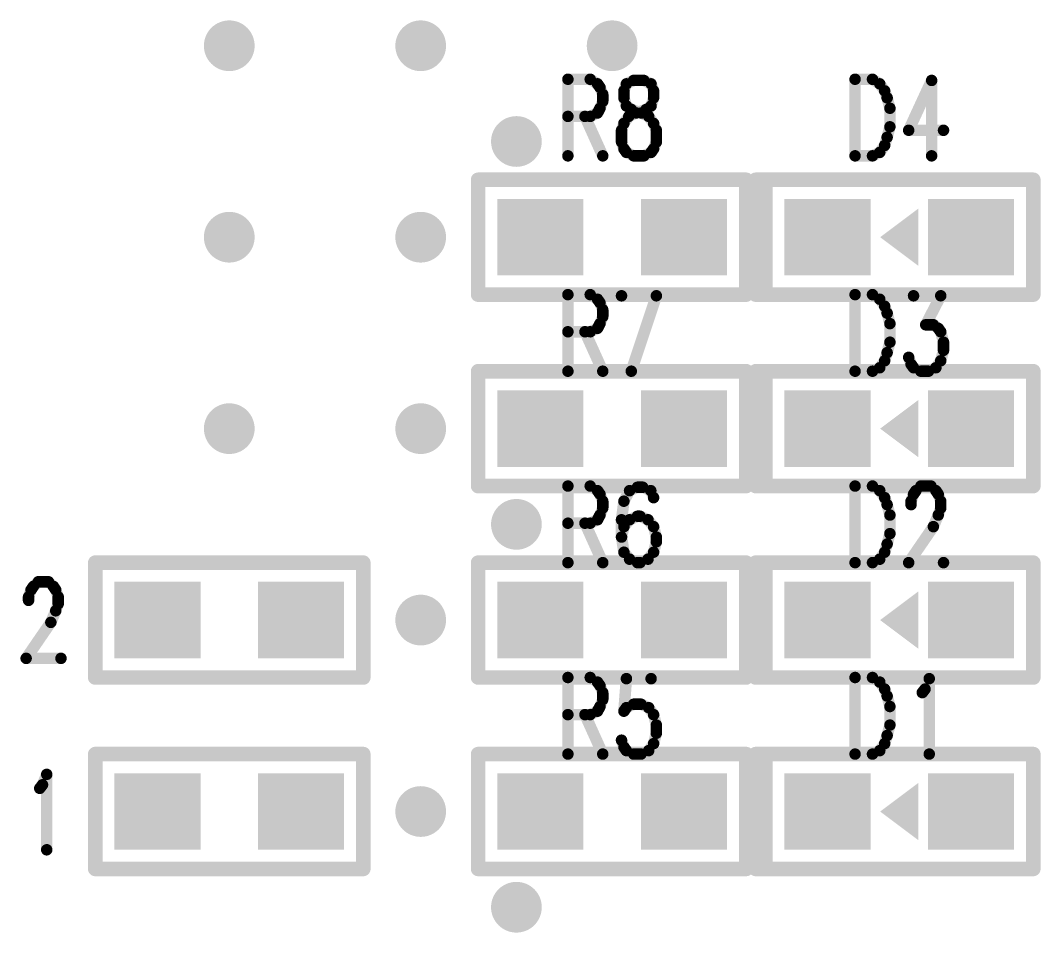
# Model space of a CAD drawing. Extents: x -0.1 to 57.1, y -0.1 to 42.5.
# Drawn here: x 13.82 to 24.48, y 14.73 to 24.27 of the extents above; entities that cross this region are included whole.
import ezdxf

# ---------------------------------------------------------------- set-up
doc = ezdxf.new("R2010")
doc.units = 0
doc.header["$MEASUREMENT"] = 0
doc.layers.get('0').update_dxf_attribs({"linetype": 'CONTINUOUS'})
doc.layers.add('02_ASSY1_GBR', color=7, linetype='CONTINUOUS')

# ---------------------------------------------------------------- blocks, each defined once
blk = doc.blocks.new('RECTANGLE_139')
blk.add_solid([(0.45, 0.4), (0.45, -0.4), (-0.45, 0.4), (-0.45, -0.4)])
blk = doc.blocks.new('ROUND_182')
at = {"const_width": 0.265}
blk.add_lwpolyline([(-0.1325, 0, 1), (0.1325, 0, 1)], format="xyb", close=True, dxfattribs=at)
blk = doc.blocks.new('ROUND_4')
at = {"const_width": 0.06}
blk.add_lwpolyline([(-0.03, 0, 1), (0.03, 0, 1)], format="xyb", close=True, dxfattribs=at)
blk = doc.blocks.new('ROUND_3')
at = {"const_width": 0.0762}
blk.add_lwpolyline([(-0.0381, 0, 1), (0.0381, 0, 1)], format="xyb", close=True, dxfattribs=at)

msp = doc.modelspace()

# ---------------------------------------------------------------- linework, layer by layer
at = {"layer": '02_ASSY1_GBR'}
for points, const_width in [([(19.538, 22.85), (19.538, 23.65)], 0.12), ([(19.538, 23.65), (19.771, 23.65)], 0.12), ([(19.771, 23.65), (19.847, 23.602)], 0.12), ([(19.847, 23.602), (19.873, 23.565)], 0.12), ([(20.149, 23.602), (20.123, 23.529)], 0.12), ([(20.225, 23.638), (20.149, 23.602)], 0.12), ([(20.331, 23.638), (20.225, 23.638)], 0.12), ([(20.407, 23.602), (20.331, 23.638)], 0.12), ([(20.433, 23.529), (20.407, 23.602)], 0.12), ([(22.538, 23.65), (22.72, 23.65)], 0.12), ([(22.538, 22.85), (22.538, 23.65)], 0.12), ([(22.72, 23.65), (22.796, 23.602)], 0.12), ([(22.796, 23.602), (22.847, 23.529)], 0.12), ([(23.338, 23.638), (23.098, 23.117)], 0.12), ([(23.338, 23.638), (23.338, 22.85)], 0.12), ([(19.873, 23.565), (19.902, 23.492)], 0.12), ([(20.123, 23.529), (20.123, 23.456)], 0.12), ([(20.433, 23.456), (20.433, 23.529)], 0.12), ([(22.847, 23.529), (22.873, 23.456)], 0.12), ([(19.902, 23.42), (19.873, 23.347)], 0.12), ([(19.902, 23.492), (19.902, 23.42)], 0.12), ([(20.123, 23.456), (20.149, 23.371)], 0.12), ([(20.407, 23.371), (20.433, 23.456)], 0.12), ([(22.873, 23.456), (22.902, 23.347)], 0.12), ([(19.847, 23.298), (19.771, 23.262)], 0.12), ([(19.873, 23.347), (19.847, 23.298)], 0.12), ([(20.149, 23.371), (20.2, 23.335)], 0.12), ([(20.174, 23.262), (20.251, 23.298)], 0.12), ([(20.2, 23.335), (20.305, 23.298)], 0.12), ([(20.251, 23.298), (20.356, 23.335)], 0.12), ([(20.305, 23.298), (20.382, 23.262)], 0.12), ([(20.356, 23.335), (20.407, 23.371)], 0.12), ([(22.902, 23.347), (22.902, 23.153)], 0.12), ([(19.771, 23.262), (19.538, 23.262)], 0.12), ([(19.716, 23.262), (19.902, 22.85)], 0.12), ([(20.098, 23.117), (20.123, 23.189)], 0.12), ([(20.123, 23.189), (20.174, 23.262)], 0.12), ([(20.382, 23.262), (20.433, 23.189)], 0.12), ([(20.433, 23.189), (20.462, 23.117)], 0.12), ([(20.098, 22.995), (20.098, 23.117)], 0.12), ([(20.462, 23.117), (20.462, 22.995)], 0.12), ([(22.902, 23.153), (22.873, 23.044)], 0.12), ([(23.098, 23.117), (23.462, 23.117)], 0.12), ([(20.123, 22.923), (20.098, 22.995)], 0.12), ([(20.462, 22.995), (20.433, 22.923)], 0.12), ([(22.873, 23.044), (22.847, 22.959)], 0.12), ([(20.149, 22.886), (20.123, 22.923)], 0.12), ([(20.225, 22.85), (20.149, 22.886)], 0.12), ([(20.407, 22.886), (20.331, 22.85)], 0.12), ([(20.433, 22.923), (20.407, 22.886)], 0.12), ([(22.796, 22.886), (22.72, 22.85)], 0.12), ([(22.847, 22.959), (22.796, 22.886)], 0.12), ([(20.331, 22.85), (20.225, 22.85)], 0.12), ([(22.72, 22.85), (22.538, 22.85)], 0.12), ([(18.6, 21.4), (18.6, 22.6)], 0.1524), ([(18.6, 22.6), (21.4, 22.6)], 0.1524), ([(21.4, 22.6), (21.4, 21.4)], 0.1524), ([(21.5, 21.4), (21.5, 22.6)], 0.1524), ([(21.6, 22.6), (21.5, 22.6)], 0.1524), ([(24.4, 22.6), (21.6, 22.6)], 0.1524), ([(21.6, 22.6), (21.6, 21.4)], 0.1524), ([(24.4, 21.4), (24.4, 22.6)], 0.1524), ([(21.4, 21.4), (18.6, 21.4)], 0.1524), ([(19.538, 20.6), (19.538, 21.4)], 0.12), ([(19.538, 21.4), (19.771, 21.4)], 0.12), ([(19.771, 21.4), (19.847, 21.352)], 0.12), ([(20.098, 21.388), (20.462, 21.388)], 0.12), ([(20.462, 21.388), (20.2, 20.6)], 0.12), ([(21.6, 21.4), (21.5, 21.4)], 0.1524), ([(21.6, 21.4), (24.4, 21.4)], 0.1524), ([(22.538, 21.4), (22.72, 21.4)], 0.12), ([(22.538, 20.6), (22.538, 21.4)], 0.12), ([(22.72, 21.4), (22.796, 21.352)], 0.12), ([(23.149, 21.388), (23.433, 21.388)], 0.12), ([(23.433, 21.388), (23.276, 21.085)], 0.12), ([(19.847, 21.352), (19.873, 21.315)], 0.12), ([(19.873, 21.315), (19.902, 21.242)], 0.12), ([(22.796, 21.352), (22.847, 21.279)], 0.12), ([(22.847, 21.279), (22.873, 21.206)], 0.12), ([(19.902, 21.17), (19.873, 21.097)], 0.12), ([(19.902, 21.242), (19.902, 21.17)], 0.12), ([(22.873, 21.206), (22.902, 21.097)], 0.12), ([(19.847, 21.048), (19.771, 21.012)], 0.12), ([(19.873, 21.097), (19.847, 21.048)], 0.12), ([(22.902, 21.097), (22.902, 20.903)], 0.12), ([(23.276, 21.085), (23.356, 21.085)], 0.12), ([(23.356, 21.085), (23.407, 21.048)], 0.12), ([(23.407, 21.048), (23.433, 21.012)], 0.12), ([(19.771, 21.012), (19.538, 21.012)], 0.12), ([(19.716, 21.012), (19.902, 20.6)], 0.12), ([(23.433, 21.012), (23.462, 20.903)], 0.12), ([(22.902, 20.903), (22.873, 20.794)], 0.12), ([(23.462, 20.903), (23.462, 20.818)], 0.12), ([(22.873, 20.794), (22.847, 20.709)], 0.12), ([(23.123, 20.673), (23.098, 20.745)], 0.12), ([(23.462, 20.818), (23.433, 20.709)], 0.12), ([(22.796, 20.636), (22.72, 20.6)], 0.12), ([(22.847, 20.709), (22.796, 20.636)], 0.12), ([(23.149, 20.636), (23.123, 20.673)], 0.12), ([(23.225, 20.6), (23.149, 20.636)], 0.12), ([(23.382, 20.636), (23.305, 20.6)], 0.12), ([(23.433, 20.709), (23.382, 20.636)], 0.12), ([(18.6, 19.4), (18.6, 20.6)], 0.1524), ([(18.6, 20.6), (21.4, 20.6)], 0.1524), ([(21.4, 20.6), (21.4, 19.4)], 0.1524), ([(21.5, 19.4), (21.5, 20.6)], 0.1524), ([(21.6, 20.6), (21.5, 20.6)], 0.1524), ([(24.4, 20.6), (21.6, 20.6)], 0.1524), ([(21.6, 20.6), (21.6, 19.4)], 0.1524), ([(22.72, 20.6), (22.538, 20.6)], 0.12), ([(23.305, 20.6), (23.225, 20.6)], 0.12), ([(24.4, 19.4), (24.4, 20.6)], 0.1524), ([(21.4, 19.4), (18.6, 19.4)], 0.1524), ([(19.538, 18.6), (19.538, 19.4)], 0.12), ([(19.538, 19.4), (19.771, 19.4)], 0.12), ([(19.771, 19.4), (19.847, 19.352)], 0.12), ([(19.847, 19.352), (19.873, 19.315)], 0.12), ([(20.182, 19.352), (20.123, 19.242)], 0.12), ([(20.265, 19.388), (20.182, 19.352)], 0.12), ([(20.32, 19.388), (20.265, 19.388)], 0.12), ([(20.404, 19.352), (20.32, 19.388)], 0.12), ([(20.433, 19.279), (20.404, 19.352)], 0.12), ([(21.6, 19.4), (21.5, 19.4)], 0.1524), ([(21.6, 19.4), (24.4, 19.4)], 0.1524), ([(22.538, 19.4), (22.72, 19.4)], 0.12), ([(22.538, 18.6), (22.538, 19.4)], 0.12), ([(22.72, 19.4), (22.796, 19.352)], 0.12), ([(22.796, 19.352), (22.847, 19.279)], 0.12), ([(23.149, 19.315), (23.174, 19.352)], 0.12), ([(23.174, 19.352), (23.225, 19.4)], 0.12), ([(23.225, 19.4), (23.331, 19.4)], 0.12), ([(23.331, 19.4), (23.382, 19.352)], 0.12), ([(23.382, 19.352), (23.407, 19.315)], 0.12), ([(19.873, 19.315), (19.902, 19.242)], 0.12), ([(19.902, 19.242), (19.902, 19.17)], 0.12), ([(20.123, 19.242), (20.098, 19.048)], 0.12), ([(22.847, 19.279), (22.873, 19.206)], 0.12), ([(23.123, 19.242), (23.149, 19.315)], 0.12), ([(23.123, 19.206), (23.123, 19.242)], 0.12), ([(23.407, 19.315), (23.433, 19.242)], 0.12), ([(23.433, 19.242), (23.433, 19.17)], 0.12), ([(19.902, 19.17), (19.873, 19.097)], 0.12), ([(22.873, 19.206), (22.902, 19.097)], 0.12), ([(23.433, 19.17), (23.407, 19.097)], 0.12), ([(19.847, 19.048), (19.771, 19.012)], 0.12), ([(19.873, 19.097), (19.847, 19.048)], 0.12), ([(20.098, 19.048), (20.098, 18.867)], 0.12), ([(20.182, 19.048), (20.123, 18.976)], 0.12), ([(20.265, 19.085), (20.182, 19.048)], 0.12), ([(20.291, 19.085), (20.265, 19.085)], 0.12), ([(20.375, 19.048), (20.291, 19.085)], 0.12), ([(20.433, 18.976), (20.375, 19.048)], 0.12), ([(22.902, 19.097), (22.902, 18.903)], 0.12), ([(23.407, 19.097), (23.356, 18.976)], 0.12), ([(19.771, 19.012), (19.538, 19.012)], 0.12), ([(19.716, 19.012), (19.902, 18.6)], 0.12), ([(20.123, 18.976), (20.098, 18.867)], 0.12), ([(20.462, 18.867), (20.433, 18.976)], 0.12), ([(23.356, 18.976), (23.098, 18.6)], 0.12), ([(20.098, 18.867), (20.123, 18.709)], 0.12), ([(20.433, 18.709), (20.462, 18.818)], 0.12), ([(20.462, 18.818), (20.462, 18.867)], 0.12), ([(22.902, 18.903), (22.873, 18.794)], 0.12), ([(20.123, 18.709), (20.182, 18.636)], 0.12), ([(20.375, 18.636), (20.433, 18.709)], 0.12), ([(22.847, 18.709), (22.796, 18.636)], 0.12), ([(22.873, 18.794), (22.847, 18.709)], 0.12), ([(14.6, 18.6), (17.4, 18.6)], 0.1524), ([(14.6, 17.4), (14.6, 18.6)], 0.1524), ([(17.4, 18.6), (17.4, 17.4)], 0.1524), ([(18.6, 17.4), (18.6, 18.6)], 0.1524), ([(18.6, 18.6), (21.4, 18.6)], 0.1524), ([(20.182, 18.636), (20.265, 18.6)], 0.12), ([(20.265, 18.6), (20.291, 18.6)], 0.12), ([(20.291, 18.6), (20.375, 18.636)], 0.12), ([(21.4, 18.6), (21.4, 17.4)], 0.1524), ([(21.5, 17.4), (21.5, 18.6)], 0.1524), ([(21.6, 18.6), (21.5, 18.6)], 0.1524), ([(24.4, 18.6), (21.6, 18.6)], 0.1524), ([(21.6, 18.6), (21.6, 17.4)], 0.1524), ([(22.72, 18.6), (22.538, 18.6)], 0.12), ([(22.796, 18.636), (22.72, 18.6)], 0.12), ([(23.098, 18.6), (23.462, 18.6)], 0.12), ([(24.4, 17.4), (24.4, 18.6)], 0.1524), ([(13.954, 18.352), (14.005, 18.4)], 0.12), ([(14.005, 18.4), (14.111, 18.4)], 0.12), ([(14.111, 18.4), (14.162, 18.352)], 0.12), ([(13.903, 18.242), (13.929, 18.315)], 0.12), ([(13.929, 18.315), (13.954, 18.352)], 0.12), ([(14.162, 18.352), (14.187, 18.315)], 0.12), ([(14.187, 18.315), (14.213, 18.242)], 0.12), ([(13.903, 18.206), (13.903, 18.242)], 0.12), ([(14.213, 18.17), (14.187, 18.097)], 0.12), ([(14.213, 18.242), (14.213, 18.17)], 0.12), ([(14.187, 18.097), (14.136, 17.976)], 0.12), ([(14.136, 17.976), (13.878, 17.6)], 0.12), ([(13.878, 17.6), (14.242, 17.6)], 0.12), ([(17.4, 17.4), (14.6, 17.4)], 0.1524), ([(21.4, 17.4), (18.6, 17.4)], 0.1524), ([(19.538, 16.6), (19.538, 17.4)], 0.12), ([(19.538, 17.4), (19.771, 17.4)], 0.12), ([(19.771, 17.4), (19.847, 17.352)], 0.12), ([(19.847, 17.352), (19.873, 17.315)], 0.12), ([(19.873, 17.315), (19.902, 17.242)], 0.12), ([(20.149, 17.388), (20.123, 17.048)], 0.12), ([(20.407, 17.388), (20.149, 17.388)], 0.12), ([(21.6, 17.4), (21.5, 17.4)], 0.1524), ([(21.6, 17.4), (24.4, 17.4)], 0.1524), ([(22.538, 17.4), (22.72, 17.4)], 0.12), ([(22.538, 16.6), (22.538, 17.4)], 0.12), ([(22.72, 17.4), (22.796, 17.352)], 0.12), ([(22.796, 17.352), (22.847, 17.279)], 0.12), ([(23.269, 17.279), (23.313, 17.388)], 0.12), ([(23.313, 17.388), (23.313, 16.6)], 0.12), ([(19.902, 17.242), (19.902, 17.17)], 0.12), ([(22.847, 17.279), (22.873, 17.206)], 0.12), ([(23.24, 17.242), (23.269, 17.279)], 0.12), ([(19.902, 17.17), (19.873, 17.097)], 0.12), ([(20.149, 17.085), (20.225, 17.121)], 0.12), ([(20.225, 17.121), (20.302, 17.121)], 0.12), ([(20.302, 17.121), (20.382, 17.085)], 0.12), ([(22.873, 17.206), (22.902, 17.097)], 0.12), ([(19.771, 17.012), (19.538, 17.012)], 0.12), ([(19.716, 17.012), (19.902, 16.6)], 0.12), ([(19.847, 17.048), (19.771, 17.012)], 0.12), ([(19.873, 17.097), (19.847, 17.048)], 0.12), ([(20.123, 17.048), (20.149, 17.085)], 0.12), ([(20.382, 17.085), (20.433, 17.012)], 0.12), ([(20.433, 17.012), (20.462, 16.903)], 0.12), ([(22.902, 17.097), (22.902, 16.903)], 0.12), ([(20.462, 16.903), (20.462, 16.818)], 0.12), ([(22.902, 16.903), (22.873, 16.794)], 0.12), ([(20.462, 16.818), (20.433, 16.709)], 0.12), ([(22.873, 16.794), (22.847, 16.709)], 0.12), ([(20.123, 16.673), (20.098, 16.745)], 0.12), ([(20.433, 16.709), (20.382, 16.636)], 0.12), ([(22.847, 16.709), (22.796, 16.636)], 0.12), ([(14.6, 16.6), (17.4, 16.6)], 0.1524), ([(14.6, 15.4), (14.6, 16.6)], 0.1524), ([(17.4, 16.6), (17.4, 15.4)], 0.1524), ([(18.6, 15.4), (18.6, 16.6)], 0.1524), ([(18.6, 16.6), (21.4, 16.6)], 0.1524), ([(20.149, 16.636), (20.123, 16.673)], 0.12), ([(20.225, 16.6), (20.149, 16.636)], 0.12), ([(20.302, 16.6), (20.225, 16.6)], 0.12), ([(20.382, 16.636), (20.302, 16.6)], 0.12), ([(21.4, 16.6), (21.4, 15.4)], 0.1524), ([(21.5, 15.4), (21.5, 16.6)], 0.1524), ([(21.6, 16.6), (21.5, 16.6)], 0.1524), ([(24.4, 16.6), (21.6, 16.6)], 0.1524), ([(21.6, 16.6), (21.6, 15.4)], 0.1524), ([(22.72, 16.6), (22.538, 16.6)], 0.12), ([(22.796, 16.636), (22.72, 16.6)], 0.12), ([(24.4, 15.4), (24.4, 16.6)], 0.1524), ([(14.049, 16.279), (14.093, 16.388)], 0.12), ([(14.093, 16.388), (14.093, 15.6)], 0.12), ([(14.02, 16.242), (14.049, 16.279)], 0.12), ([(17.4, 15.4), (14.6, 15.4)], 0.1524), ([(21.4, 15.4), (18.6, 15.4)], 0.1524), ([(21.6, 15.4), (21.5, 15.4)], 0.1524), ([(21.6, 15.4), (24.4, 15.4)], 0.1524)]:
    msp.add_lwpolyline(points, dxfattribs=dict(at, const_width=const_width))
for points in [[(22.800038, 22.000016), (23.199968, 22.299972), (23.199968, 22.000016), (23.199968, 22.299972)], [(23.199968, 21.700026), (22.800038, 22.000016), (23.199968, 21.700026), (23.199968, 22.000016)], [(22.800038, 20.000016), (23.199968, 20.299972), (23.199968, 20.000016), (23.199968, 20.299972)], [(23.199968, 19.700026), (22.800038, 20.000016), (23.199968, 19.700026), (23.199968, 20.000016)], [(22.800038, 18.000016), (23.199968, 18.299972), (23.199968, 18.000016), (23.199968, 18.299972)], [(23.199968, 17.700026), (22.800038, 18.000016), (23.199968, 17.700026), (23.199968, 18.000016)], [(22.800038, 16.000016), (23.199968, 16.299972), (23.199968, 16.000016), (23.199968, 16.299972)], [(23.199968, 15.700026), (22.800038, 16.000016), (23.199968, 15.700026), (23.199968, 16.000016)]]:
    msp.add_solid(points, dxfattribs=at)

# ---------------------------------------------------------------- block references
for name, p in [('ROUND_182', (16, 24)), ('ROUND_182', (18, 24)), ('ROUND_182', (20, 24)), ('ROUND_4', (19.538, 23.65)), ('ROUND_4', (19.771, 23.65)), ('ROUND_4', (19.847, 23.602)), ('ROUND_4', (20.149, 23.602)), ('ROUND_4', (20.225, 23.638)), ('ROUND_4', (20.225, 23.638)), ('ROUND_4', (20.331, 23.638)), ('ROUND_4', (20.407, 23.602)), ('ROUND_4', (22.538, 23.65)), ('ROUND_4', (22.538, 23.65)), ('ROUND_4', (22.72, 23.65)), ('ROUND_4', (22.796, 23.602)), ('ROUND_4', (23.338, 23.638)), ('ROUND_4', (23.338, 23.638)), ('ROUND_4', (19.873, 23.565)), ('ROUND_4', (20.123, 23.529)), ('ROUND_4', (20.433, 23.529)), ('ROUND_4', (22.847, 23.529)), ('ROUND_4', (19.902, 23.492)), ('ROUND_4', (19.902, 23.42)), ('ROUND_4', (20.123, 23.456)), ('ROUND_4', (20.433, 23.456)), ('ROUND_4', (22.873, 23.456)), ('ROUND_4', (19.847, 23.298)), ('ROUND_4', (19.873, 23.347)), ('ROUND_4', (20.149, 23.371)), ('ROUND_4', (20.2, 23.335)), ('ROUND_4', (20.251, 23.298)), ('ROUND_4', (20.305, 23.298)), ('ROUND_4', (20.356, 23.335)), ('ROUND_4', (20.407, 23.371)), ('ROUND_4', (22.902, 23.347)), ('ROUND_182', (19, 23)), ('ROUND_4', (19.538, 23.262)), ('ROUND_4', (19.716, 23.262)), ('ROUND_4', (19.771, 23.262)), ('ROUND_4', (20.123, 23.189)), ('ROUND_4', (20.174, 23.262)), ('ROUND_4', (20.382, 23.262)), ('ROUND_4', (20.433, 23.189)), ('ROUND_4', (20.098, 23.117)), ('ROUND_4', (20.462, 23.117)), ('ROUND_4', (22.902, 23.153)), ('ROUND_4', (23.098, 23.117)), ('ROUND_4', (23.462, 23.117)), ('ROUND_4', (20.098, 22.995)), ('ROUND_4', (20.462, 22.995)), ('ROUND_4', (22.873, 23.044)), ('ROUND_4', (20.123, 22.923)), ('ROUND_4', (20.149, 22.886)), ('ROUND_4', (20.407, 22.886)), ('ROUND_4', (20.433, 22.923)), ('ROUND_4', (22.796, 22.886)), ('ROUND_4', (22.847, 22.959)), ('ROUND_4', (19.538, 22.85)), ('ROUND_4', (19.902, 22.85)), ('ROUND_4', (20.225, 22.85)), ('ROUND_4', (20.331, 22.85)), ('ROUND_4', (22.538, 22.85)), ('ROUND_4', (22.72, 22.85)), ('ROUND_4', (23.338, 22.85)), ('ROUND_3', (18.6, 22.6)), ('ROUND_3', (21.4, 22.6)), ('ROUND_3', (21.4, 22.6)), ('ROUND_3', (21.5, 22.6)), ('ROUND_3', (21.5, 22.6)), ('ROUND_3', (21.6, 22.6)), ('ROUND_3', (21.6, 22.6)), ('ROUND_3', (24.4, 22.6)), ('RECTANGLE_139', (19.25, 22)), ('RECTANGLE_139', (20.75, 22)), ('RECTANGLE_139', (22.25, 22)), ('RECTANGLE_139', (23.75, 22)), ('ROUND_182', (16, 22)), ('ROUND_182', (18, 22)), ('ROUND_3', (18.6, 21.4)), ('ROUND_4', (19.538, 21.4)), ('ROUND_4', (19.771, 21.4)), ('ROUND_4', (20.098, 21.388)), ('ROUND_4', (20.462, 21.388)), ('ROUND_3', (21.4, 21.4)), ('ROUND_3', (21.4, 21.4)), ('ROUND_3', (21.5, 21.4)), ('ROUND_3', (21.5, 21.4)), ('ROUND_3', (21.6, 21.4)), ('ROUND_3', (21.6, 21.4)), ('ROUND_4', (22.538, 21.4)), ('ROUND_4', (22.538, 21.4)), ('ROUND_4', (22.72, 21.4)), ('ROUND_4', (23.149, 21.388)), ('ROUND_4', (23.433, 21.388)), ('ROUND_3', (24.4, 21.4)), ('ROUND_3', (24.4, 21.4)), ('ROUND_4', (19.847, 21.352)), ('ROUND_4', (19.873, 21.315)), ('ROUND_4', (22.796, 21.352)), ('ROUND_4', (22.847, 21.279)), ('ROUND_4', (19.902, 21.242)), ('ROUND_4', (19.902, 21.17)), ('ROUND_4', (22.873, 21.206)), ('ROUND_4', (19.847, 21.048)), ('ROUND_4', (19.873, 21.097)), ('ROUND_4', (22.902, 21.097)), ('ROUND_4', (23.276, 21.085)), ('ROUND_4', (23.356, 21.085)), ('ROUND_4', (23.407, 21.048)), ('ROUND_4', (19.538, 21.012)), ('ROUND_4', (19.716, 21.012)), ('ROUND_4', (19.771, 21.012)), ('ROUND_4', (23.433, 21.012)), ('ROUND_4', (22.902, 20.903)), ('ROUND_4', (23.462, 20.903)), ('ROUND_4', (22.873, 20.794)), ('ROUND_4', (23.098, 20.745)), ('ROUND_4', (23.462, 20.818)), ('ROUND_4', (22.796, 20.636)), ('ROUND_4', (22.847, 20.709)), ('ROUND_4', (23.123, 20.673)), ('ROUND_4', (23.149, 20.636)), ('ROUND_4', (23.382, 20.636)), ('ROUND_4', (23.433, 20.709)), ('ROUND_3', (18.6, 20.6)), ('ROUND_4', (19.538, 20.6)), ('ROUND_4', (19.902, 20.6)), ('ROUND_4', (20.2, 20.6)), ('ROUND_3', (21.4, 20.6)), ('ROUND_3', (21.4, 20.6)), ('ROUND_3', (21.5, 20.6)), ('ROUND_3', (21.5, 20.6)), ('ROUND_3', (21.6, 20.6)), ('ROUND_3', (21.6, 20.6)), ('ROUND_4', (22.538, 20.6)), ('ROUND_4', (22.72, 20.6)), ('ROUND_4', (23.225, 20.6)), ('ROUND_4', (23.305, 20.6)), ('ROUND_3', (24.4, 20.6)), ('RECTANGLE_139', (19.25, 20)), ('RECTANGLE_139', (20.75, 20)), ('RECTANGLE_139', (22.25, 20)), ('RECTANGLE_139', (23.75, 20)), ('ROUND_182', (16, 20)), ('ROUND_182', (18, 20)), ('ROUND_3', (18.6, 19.4)), ('ROUND_4', (19.538, 19.4)), ('ROUND_4', (19.771, 19.4)), ('ROUND_4', (19.847, 19.352)), ('ROUND_4', (20.182, 19.352)), ('ROUND_4', (20.265, 19.388)), ('ROUND_4', (20.32, 19.388)), ('ROUND_4', (20.404, 19.352)), ('ROUND_3', (21.4, 19.4)), ('ROUND_3', (21.4, 19.4)), ('ROUND_3', (21.5, 19.4)), ('ROUND_3', (21.5, 19.4)), ('ROUND_3', (21.6, 19.4)), ('ROUND_3', (21.6, 19.4)), ('ROUND_4', (22.538, 19.4)), ('ROUND_4', (22.538, 19.4)), ('ROUND_4', (22.72, 19.4)), ('ROUND_4', (22.796, 19.352)), ('ROUND_4', (23.174, 19.352)), ('ROUND_4', (23.225, 19.4)), ('ROUND_4', (23.331, 19.4)), ('ROUND_4', (23.382, 19.352)), ('ROUND_3', (24.4, 19.4)), ('ROUND_3', (24.4, 19.4)), ('ROUND_4', (19.873, 19.315)), ('ROUND_4', (19.902, 19.242)), ('ROUND_4', (20.123, 19.242)), ('ROUND_4', (20.433, 19.279)), ('ROUND_4', (22.847, 19.279)), ('ROUND_4', (23.123, 19.242)), ('ROUND_4', (23.149, 19.315)), ('ROUND_4', (23.407, 19.315)), ('ROUND_4', (23.433, 19.242)), ('ROUND_182', (19, 19)), ('ROUND_4', (19.902, 19.17)), ('ROUND_4', (22.873, 19.206)), ('ROUND_4', (23.123, 19.206)), ('ROUND_4', (23.433, 19.17)), ('ROUND_4', (19.847, 19.048)), ('ROUND_4', (19.873, 19.097)), ('ROUND_4', (20.098, 19.048)), ('ROUND_4', (20.182, 19.048)), ('ROUND_4', (20.265, 19.085)), ('ROUND_4', (20.291, 19.085)), ('ROUND_4', (20.375, 19.048)), ('ROUND_4', (22.902, 19.097)), ('ROUND_4', (23.407, 19.097)), ('ROUND_4', (19.538, 19.012)), ('ROUND_4', (19.716, 19.012)), ('ROUND_4', (19.771, 19.012)), ('ROUND_4', (20.123, 18.976)), ('ROUND_4', (20.433, 18.976)), ('ROUND_4', (23.356, 18.976)), ('ROUND_4', (20.098, 18.867)), ('ROUND_4', (20.098, 18.867)), ('ROUND_4', (20.462, 18.867)), ('ROUND_4', (20.462, 18.818)), ('ROUND_4', (22.902, 18.903)), ('ROUND_4', (20.123, 18.709)), ('ROUND_4', (20.433, 18.709)), ('ROUND_4', (22.847, 18.709)), ('ROUND_4', (22.873, 18.794)), ('ROUND_3', (14.6, 18.6)), ('ROUND_3', (14.6, 18.6)), ('ROUND_3', (17.4, 18.6)), ('ROUND_3', (18.6, 18.6)), ('ROUND_4', (19.538, 18.6)), ('ROUND_4', (19.902, 18.6)), ('ROUND_4', (20.182, 18.636)), ('ROUND_4', (20.265, 18.6)), ('ROUND_4', (20.291, 18.6)), ('ROUND_4', (20.375, 18.636)), ('ROUND_3', (21.4, 18.6)), ('ROUND_3', (21.4, 18.6)), ('ROUND_3', (21.5, 18.6)), ('ROUND_3', (21.5, 18.6)), ('ROUND_3', (21.6, 18.6)), ('ROUND_3', (21.6, 18.6)), ('ROUND_4', (22.538, 18.6)), ('ROUND_4', (22.72, 18.6)), ('ROUND_4', (22.796, 18.636)), ('ROUND_4', (23.098, 18.6)), ('ROUND_4', (23.462, 18.6)), ('ROUND_3', (24.4, 18.6)), ('ROUND_4', (14.005, 18.4)), ('ROUND_4', (14.111, 18.4)), ('ROUND_4', (13.929, 18.315)), ('ROUND_4', (13.954, 18.352)), ('ROUND_4', (14.162, 18.352)), ('ROUND_4', (14.187, 18.315)), ('RECTANGLE_139', (15.25, 18)), ('RECTANGLE_139', (16.75, 18)), ('RECTANGLE_139', (19.25, 18)), ('RECTANGLE_139', (20.75, 18)), ('RECTANGLE_139', (22.25, 18)), ('RECTANGLE_139', (23.75, 18)), ('ROUND_4', (13.903, 18.242)), ('ROUND_4', (13.903, 18.206)), ('ROUND_4', (14.213, 18.242)), ('ROUND_4', (14.213, 18.17)), ('ROUND_182', (18, 18)), ('ROUND_4', (14.187, 18.097)), ('ROUND_4', (14.136, 17.976)), ('ROUND_4', (13.878, 17.6)), ('ROUND_4', (14.242, 17.6)), ('ROUND_3', (14.6, 17.4)), ('ROUND_3', (14.6, 17.4)), ('ROUND_3', (17.4, 17.4)), ('ROUND_3', (18.6, 17.4)), ('ROUND_4', (19.538, 17.4)), ('ROUND_4', (19.771, 17.4)), ('ROUND_4', (19.847, 17.352)), ('ROUND_4', (19.873, 17.315)), ('ROUND_4', (20.149, 17.388)), ('ROUND_4', (20.407, 17.388)), ('ROUND_3', (21.4, 17.4)), ('ROUND_3', (21.4, 17.4)), ('ROUND_3', (21.5, 17.4)), ('ROUND_3', (21.5, 17.4)), ('ROUND_3', (21.6, 17.4)), ('ROUND_3', (21.6, 17.4)), ('ROUND_4', (22.538, 17.4)), ('ROUND_4', (22.538, 17.4)), ('ROUND_4', (22.72, 17.4)), ('ROUND_4', (22.796, 17.352)), ('ROUND_4', (23.313, 17.388)), ('ROUND_3', (24.4, 17.4)), ('ROUND_3', (24.4, 17.4)), ('ROUND_4', (19.902, 17.242)), ('ROUND_4', (22.847, 17.279)), ('ROUND_4', (23.24, 17.242)), ('ROUND_4', (23.269, 17.279)), ('ROUND_4', (19.902, 17.17)), ('ROUND_4', (20.225, 17.121)), ('ROUND_4', (20.302, 17.121)), ('ROUND_4', (22.873, 17.206)), ('ROUND_4', (19.538, 17.012)), ('ROUND_4', (19.716, 17.012)), ('ROUND_4', (19.771, 17.012)), ('ROUND_4', (19.847, 17.048)), ('ROUND_4', (19.873, 17.097)), ('ROUND_4', (20.123, 17.048)), ('ROUND_4', (20.149, 17.085)), ('ROUND_4', (20.382, 17.085)), ('ROUND_4', (20.433, 17.012)), ('ROUND_4', (22.902, 17.097)), ('ROUND_4', (20.462, 16.903)), ('ROUND_4', (22.902, 16.903)), ('ROUND_4', (20.462, 16.818)), ('ROUND_4', (22.873, 16.794)), ('ROUND_4', (20.098, 16.745)), ('ROUND_4', (20.433, 16.709)), ('ROUND_4', (22.847, 16.709)), ('ROUND_3', (14.6, 16.6)), ('ROUND_3', (14.6, 16.6)), ('ROUND_3', (17.4, 16.6)), ('ROUND_3', (18.6, 16.6)), ('ROUND_4', (19.538, 16.6)), ('ROUND_4', (19.902, 16.6)), ('ROUND_4', (20.123, 16.673)), ('ROUND_4', (20.149, 16.636)), ('ROUND_4', (20.225, 16.6)), ('ROUND_4', (20.302, 16.6)), ('ROUND_4', (20.382, 16.636)), ('ROUND_3', (21.4, 16.6)), ('ROUND_3', (21.4, 16.6)), ('ROUND_3', (21.5, 16.6)), ('ROUND_3', (21.5, 16.6)), ('ROUND_3', (21.6, 16.6)), ('ROUND_3', (21.6, 16.6)), ('ROUND_4', (22.538, 16.6)), ('ROUND_4', (22.72, 16.6)), ('ROUND_4', (22.796, 16.636)), ('ROUND_4', (23.313, 16.6)), ('ROUND_3', (24.4, 16.6)), ('ROUND_4', (14.093, 16.388)), ('ROUND_4', (14.049, 16.279)), ('RECTANGLE_139', (15.25, 16)), ('RECTANGLE_139', (16.75, 16)), ('RECTANGLE_139', (19.25, 16)), ('RECTANGLE_139', (20.75, 16)), ('RECTANGLE_139', (22.25, 16)), ('RECTANGLE_139', (23.75, 16)), ('ROUND_4', (14.02, 16.242)), ('ROUND_182', (18, 16)), ('ROUND_4', (14.093, 15.6)), ('ROUND_3', (14.6, 15.4)), ('ROUND_3', (14.6, 15.4)), ('ROUND_3', (17.4, 15.4)), ('ROUND_3', (18.6, 15.4)), ('ROUND_3', (21.4, 15.4)), ('ROUND_3', (21.4, 15.4)), ('ROUND_3', (21.5, 15.4)), ('ROUND_3', (21.5, 15.4)), ('ROUND_3', (21.6, 15.4)), ('ROUND_3', (21.6, 15.4)), ('ROUND_3', (24.4, 15.4)), ('ROUND_3', (24.4, 15.4)), ('ROUND_182', (19, 15))]:
    msp.add_blockref(name, p, dxfattribs=at)

doc.saveas('drawing.dxf')
